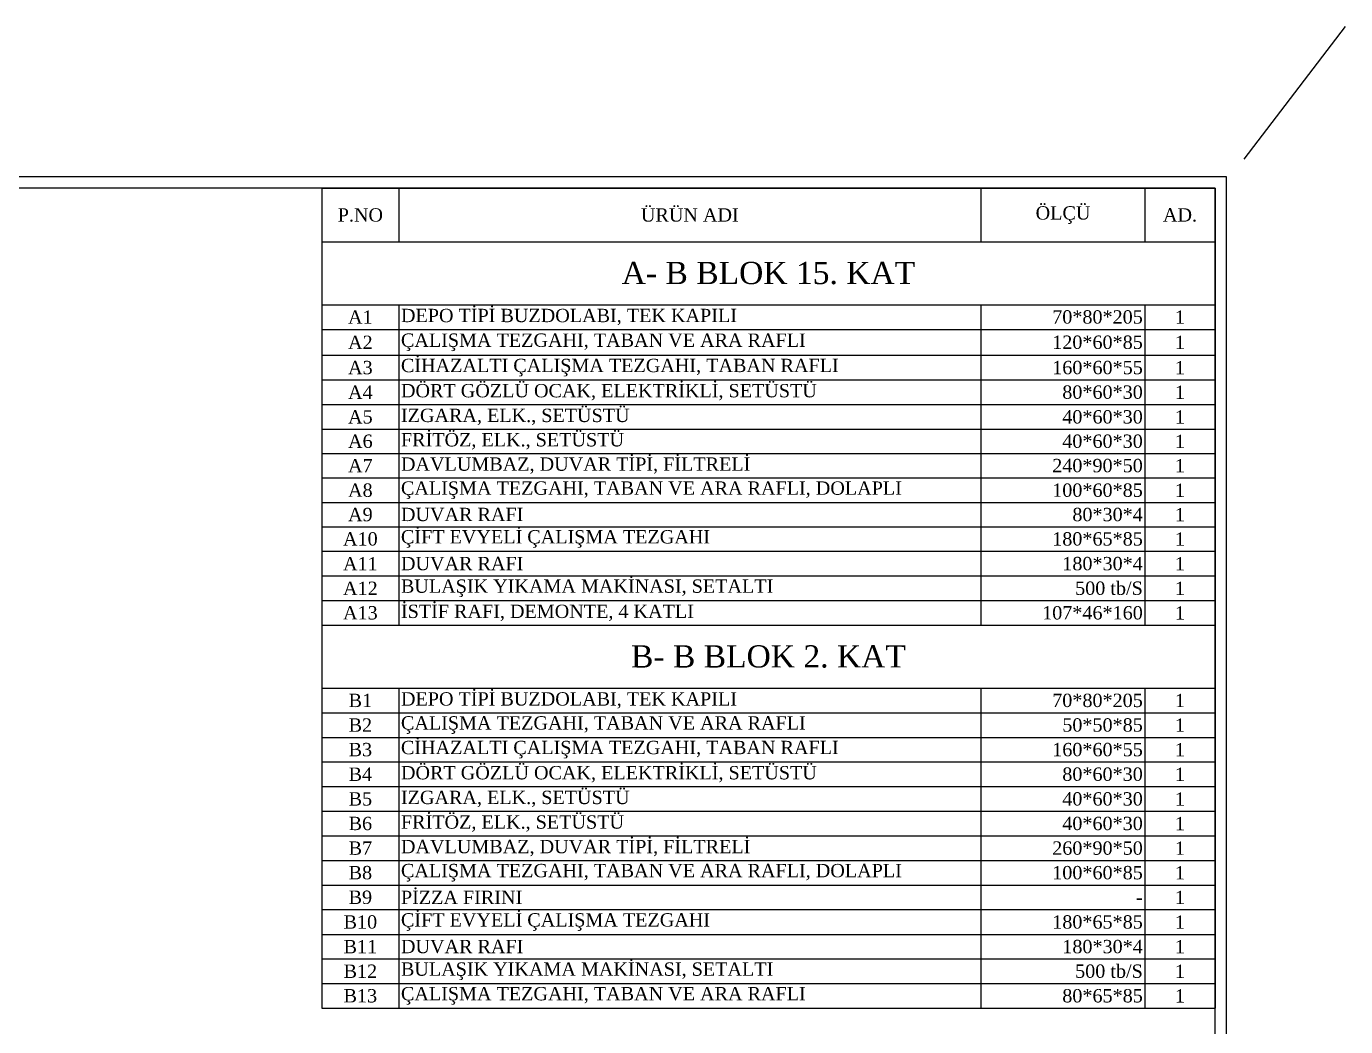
# Model space of a CAD drawing. Header units: inches. Extents: x 12957 to 17753, y 1877 to 3591.
# Drawn here: x 14095 to 15232, y 2729 to 3591 of the extents above; entities that cross this region are included whole.
import ezdxf

# ---------------------------------------------------------------- set-up
doc = ezdxf.new("R2010")
doc.units = ezdxf.units.IN
doc.header["$MEASUREMENT"] = 0
doc.layers.add('Sktürk ANTET', color=7, linetype='Continuous')
doc.styles.add('Halil 1', font='times.ttf', dxfattribs={"height": 12})

# ---------------------------------------------------------------- blocks, each defined once
blk = doc.blocks.new('*T12')
at = {"color": 0, "linetype": 'ByBlock', "lineweight": -2, "transparency": 16777216}
for p, q in [((0, 0), (770.2, 0)), ((0, 0), (0, -706.7)), ((66.3, 0), (66.3, -46.1)), ((568.3, 0), (568.3, -46.1)), ((709.8, 0), (709.8, -46.1)), ((770.2, 0), (770.2, -706.7)), ((0, -46.1), (770.2, -46.1)), ((0, -100.4), (770.2, -100.4)), ((66.3, -100.4), (66.3, -376.6)), ((568.3, -100.4), (568.3, -376.6)), ((709.8, -100.4), (709.8, -376.6)), ((0, -121.6), (770.2, -121.6)), ((0, -144), (770.2, -144)), ((0, -165.2), (770.2, -165.2)), ((0, -186.4), (770.2, -186.4)), ((0, -207.7), (770.2, -207.7)), ((0, -228.5), (770.2, -228.5)), ((0, -249.7), (770.2, -249.7)), ((0, -270.9), (770.2, -270.9)), ((0, -291.7), (770.2, -291.7)), ((0, -312.9), (770.2, -312.9)), ((0, -334.2), (770.2, -334.2)), ((0, -355.4), (770.2, -355.4)), ((0, -376.6), (770.2, -376.6)), ((0, -430.9), (770.2, -430.9)), ((66.3, -430.9), (66.3, -706.7)), ((568.3, -430.9), (568.3, -706.7)), ((709.8, -430.9), (709.8, -706.7)), ((0, -452.1), (770.2, -452.1)), ((0, -473.3), (770.2, -473.3)), ((0, -494.5), (770.2, -494.5)), ((0, -515.7), (770.2, -515.7)), ((0, -537), (770.2, -537)), ((0, -558.2), (770.2, -558.2)), ((0, -579.4), (770.2, -579.4)), ((0, -600.6), (770.2, -600.6)), ((0, -621.8), (770.2, -621.8)), ((0, -643.1), (770.2, -643.1)), ((0, -664.3), (770.2, -664.3)), ((0, -685.5), (770.2, -685.5)), ((0, -706.7), (770.2, -706.7))]:
    blk.add_line(p, q, dxfattribs=at)
at = {"color": 0, "transparency": 16777216, "style": 'Halil 1'}
for s, insert, char_height, width, attachment_point in [('P.NO', (33.2, -23.1), 11.49, 37.592, 5), ('ÜRÜN ADI', (317.3, -23.1), 11.49, 473.298, 5), ('ÖLÇÜ', (639.1, -23.1), 11.49, 112.742, 5), ('AD.', (740, -23.1), 11.49, 31.633, 5), ('A- B BLOK 15. KAT', (385.1, -73.2), 19.152, 741.447, 5), ('DEPO TİPİ BUZDOLABI, TEK KAPILI', (68.2, -111), 11.491, 498.195, 4), ('A1', (33.2, -111), 11.49, 62.489, 5), ('70*80*205', (707.9, -111), 11.49, 137.639, 6), ('1', (740, -111), 11.5, 56.53, 5), ('ÇALIŞMA TEZGAHI, TABAN VE ARA RAFLI ', (68.2, -132.8), 11.491, 498.195, 4), ('A2', (33.2, -132.8), 11.49, 62.489, 5), ('120*60*85', (707.9, -132.8), 11.49, 137.639, 6), ('1', (740, -132.8), 11.5, 56.53, 5), ('CİHAZALTI ÇALIŞMA TEZGAHI, TABAN RAFLI ', (68.2, -154.6), 11.491, 498.195, 4), ('A3', (33.2, -154.6), 11.49, 62.489, 5), ('160*60*55', (707.9, -154.6), 11.49, 137.639, 6), ('1', (740, -154.6), 11.5, 56.53, 5), ('A4', (33.2, -175.8), 11.49, 62.489, 5), ('DÖRT GÖZLÜ OCAK, ELEKTRİKLİ, SETÜSTÜ', (68.2, -175.8), 11.491, 498.195, 4), ('80*60*30', (707.9, -175.8), 11.49, 137.639, 6), ('1', (740, -175.8), 11.5, 56.53, 5), ('A5', (33.2, -197.1), 11.49, 62.489, 5), ('IZGARA, ELK., SETÜSTÜ ', (68.2, -197.1), 11.491, 498.195, 4), ('40*60*30', (707.9, -197.1), 11.49, 137.639, 6), ('1', (740, -197.1), 11.5, 56.53, 5), ('A6', (33.2, -218.1), 11.49, 62.489, 5), ('FRİTÖZ, ELK., SETÜSTÜ ', (68.2, -218.1), 11.491, 498.195, 4), ('40*60*30', (707.9, -218.1), 11.49, 137.639, 6), ('1', (740, -218.1), 11.5, 56.53, 5), ('A7', (33.2, -239.1), 11.49, 62.489, 5), ('DAVLUMBAZ, DUVAR TİPİ, FİLTRELİ ', (68.2, -239.1), 11.491, 498.195, 4), ('240*90*50', (707.9, -239.1), 11.49, 137.639, 6), ('1', (740, -239.1), 11.5, 56.53, 5), ('A8', (33.2, -260.3), 11.49, 62.489, 5), ('ÇALIŞMA TEZGAHI, TABAN VE ARA RAFLI, DOLAPLI', (68.2, -260.3), 11.491, 498.195, 4), ('100*60*85', (707.9, -260.3), 11.49, 137.639, 6), ('1', (740, -260.3), 11.5, 56.53, 5), ('A9', (33.2, -281.3), 11.49, 62.489, 5), ('DUVAR RAFI', (68.2, -281.3), 11.49, 498.195, 4), ('80*30*4', (707.9, -281.3), 11.49, 137.639, 6), ('1', (740, -281.3), 11.5, 56.53, 5), ('ÇİFT EVYELİ ÇALIŞMA TEZGAHI', (68.2, -302.3), 11.491, 498.195, 4), ('A10', (33.2, -302.3), 11.49, 62.489, 5), ('180*65*85', (707.9, -302.3), 11.49, 137.639, 6), ('1', (740, -302.3), 11.5, 56.53, 5), ('A11', (33.2, -323.6), 11.49, 62.489, 5), ('DUVAR RAFI ', (68.2, -323.6), 11.491, 498.195, 4), ('180*30*4', (707.9, -323.6), 11.49, 137.639, 6), ('1', (740, -323.6), 11.5, 56.53, 5), ('A12', (33.2, -344.8), 11.49, 62.489, 5), ('BULAŞIK YIKAMA MAKİNASI, SETALTI ', (68.2, -344.8), 11.491, 498.195, 4), ('500 tb/S', (707.9, -344.8), 11.49, 137.639, 6), ('1', (740, -344.8), 11.5, 56.53, 5), ('A13', (33.2, -366), 11.49, 62.489, 5), ('İSTİF RAFI, DEMONTE, 4 KATLI ', (68.2, -366), 11.491, 498.195, 4), ('107*46*160', (707.9, -366), 11.49, 137.639, 6), ('1', (740, -366), 11.5, 56.53, 5), ('B- B BLOK 2. KAT', (385.1, -403.7), 19.152, 741.447, 5), ('DEPO TİPİ BUZDOLABI, TEK KAPILI', (68.2, -441.5), 11.491, 498.195, 4), ('B1', (33.2, -441.5), 11.49, 62.489, 5), ('70*80*205', (707.9, -441.5), 11.49, 137.639, 6), ('1', (740, -441.5), 11.5, 56.53, 5), ('ÇALIŞMA TEZGAHI, TABAN VE ARA RAFLI ', (68.2, -462.7), 11.491, 498.195, 4), ('B2', (33.2, -462.7), 11.49, 62.489, 5), ('50*50*85', (707.9, -462.7), 11.49, 137.639, 6), ('1', (740, -462.7), 11.5, 56.53, 5), ('CİHAZALTI ÇALIŞMA TEZGAHI, TABAN RAFLI ', (68.2, -483.9), 11.491, 498.195, 4), ('B3', (33.2, -483.9), 11.49, 62.489, 5), ('160*60*55', (707.9, -483.9), 11.49, 137.639, 6), ('1', (740, -483.9), 11.5, 56.53, 5), ('B4', (33.2, -505.1), 11.49, 62.489, 5), ('DÖRT GÖZLÜ OCAK, ELEKTRİKLİ, SETÜSTÜ', (68.2, -505.1), 11.491, 498.195, 4), ('80*60*30', (707.9, -505.1), 11.49, 137.639, 6), ('1', (740, -505.1), 11.5, 56.53, 5), ('B5', (33.2, -526.4), 11.49, 62.489, 5), ('IZGARA, ELK., SETÜSTÜ ', (68.2, -526.4), 11.491, 498.195, 4), ('40*60*30', (707.9, -526.4), 11.49, 137.639, 6), ('1', (740, -526.4), 11.5, 56.53, 5), ('B6', (33.2, -547.6), 11.49, 62.489, 5), ('FRİTÖZ, ELK., SETÜSTÜ ', (68.2, -547.6), 11.491, 498.195, 4), ('40*60*30', (707.9, -547.6), 11.49, 137.639, 6), ('1', (740, -547.6), 11.5, 56.53, 5), ('B7', (33.2, -568.8), 11.49, 62.489, 5), ('DAVLUMBAZ, DUVAR TİPİ, FİLTRELİ ', (68.2, -568.8), 11.491, 498.195, 4), ('260*90*50', (707.9, -568.8), 11.49, 137.639, 6), ('1', (740, -568.8), 11.5, 56.53, 5), ('B8', (33.2, -590), 11.49, 62.489, 5), ('ÇALIŞMA TEZGAHI, TABAN VE ARA RAFLI, DOLAPLI', (68.2, -590), 11.491, 498.195, 4), ('100*60*85', (707.9, -590), 11.49, 137.639, 6), ('1', (740, -590), 11.5, 56.53, 5), ('PİZZA FIRINI ', (68.2, -611.2), 11.491, 498.195, 4), ('B9', (33.2, -611.2), 11.49, 62.489, 5), ('-', (707.9, -611.2), 11.5, 137.639, 6), ('1', (740, -611.2), 11.5, 56.53, 5), ('ÇİFT EVYELİ ÇALIŞMA TEZGAHI', (68.2, -632.5), 11.491, 498.195, 4), ('B10', (33.2, -632.5), 11.49, 62.489, 5), ('180*65*85', (707.9, -632.5), 11.49, 137.639, 6), ('1', (740, -632.5), 11.5, 56.53, 5), ('B11', (33.2, -653.7), 11.49, 62.489, 5), ('DUVAR RAFI ', (68.2, -653.7), 11.491, 498.195, 4), ('180*30*4', (707.9, -653.7), 11.49, 137.639, 6), ('1', (740, -653.7), 11.5, 56.53, 5), ('B12', (33.2, -674.9), 11.49, 62.489, 5), ('BULAŞIK YIKAMA MAKİNASI, SETALTI ', (68.2, -674.9), 11.491, 498.195, 4), ('500 tb/S', (707.9, -674.9), 11.49, 137.639, 6), ('1', (740, -674.9), 11.5, 56.53, 5), ('B13', (33.2, -696.1), 11.49, 62.489, 5), ('ÇALIŞMA TEZGAHI, TABAN VE ARA RAFLI ', (68.2, -696.1), 11.491, 498.195, 4), ('80*65*85', (707.9, -696.1), 11.49, 137.639, 6), ('1', (740, -696.1), 11.5, 56.53, 5)]:
    blk.add_mtext(s, dxfattribs=dict(at, insert=insert, char_height=char_height, width=width, attachment_point=attachment_point))

msp = doc.modelspace()

# ---------------------------------------------------------------- linework, layer by layer
msp.add_line((15144.8, 3476.3), (15232.4, 3590.8))
at = {"layer": 'Sktürk ANTET'}
for points in [[(13119.8, 2006.3), (15129.8, 2006.3), (15129.8, 3461.3), (13119.8, 3461.3)], [(13129.8, 2016.3), (15119.8, 2016.3), (15119.8, 3451.3), (13129.8, 3451.3)]]:
    msp.add_lwpolyline(points, close=True, dxfattribs=at)

# ---------------------------------------------------------------- block references
msp.add_blockref('*T12', (14349.6, 3451.3))

doc.saveas('drawing.dxf')
